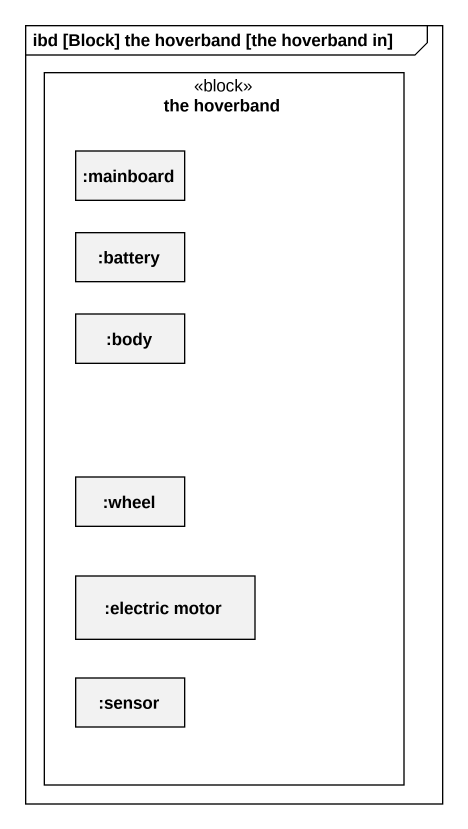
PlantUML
@startuml
mainframe ibd [Block] the hoverband [the hoverband in]
rectangle "the hoverband" as the_hoverband <<block>> {
  rectangle ":mainboard" as mainboard
  rectangle ":battery" as battery
  rectangle ":body" as body
  rectangle ":wheel" as wheel
  rectangle ":electric motor" as electric_motor
  rectangle ":sensor" as sensor
}
@enduml
